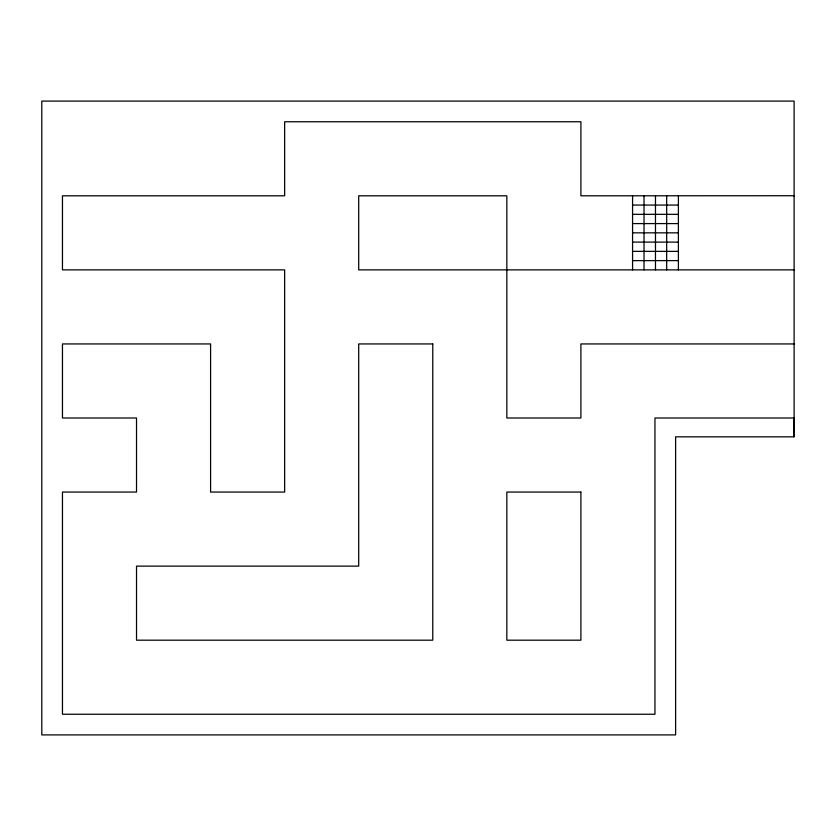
<?xml version="1.0" encoding="UTF-8"?>
<svg xmlns="http://www.w3.org/2000/svg" width="836" height="836" viewBox="0 0 836 836"><rect width="100%" height="100%" fill="white"/><g stroke="black" fill="none" stroke-linecap="round" stroke-linejoin="round"><path stroke-width="1.25" d="M794.106 195.655L794.127 436.831L675.613 436.831L675.613 734.907L41.8 734.907L41.8 101.093L794.106 101.093L794.106 195.812M794.2 195.728L580.895 195.812L580.895 121.753L284.648 121.753L284.648 195.812L62.46 195.812L62.46 269.871L284.648 269.871L284.648 492.059L210.588 492.059L210.588 343.941L62.46 343.941L62.46 418L136.519 418L136.519 492.059L62.46 492.059L62.46 714.247L654.954 714.247L654.954 418L794.127 418M632.57 205.071L678.393 205.071M632.57 214.329L678.393 214.329M632.57 223.588L678.393 223.588M632.57 232.847L678.393 232.847M632.57 242.106L678.393 242.106M632.57 251.364L678.393 251.364M632.57 260.623L678.393 260.623M794.2 269.871L358.707 269.871L358.707 195.812L506.835 195.812L506.835 418L580.895 418L580.895 343.941L794.127 343.941M793.886 418L793.886 436.831M678.393 195.812L678.393 269.871M666.679 195.812L666.679 269.871M655.476 195.812L655.476 269.871M644.023 195.812L644.023 269.871M632.57 195.728L632.57 269.871M432.766 343.941L358.707 343.941L358.707 566.129L136.519 566.129L136.519 640.188L432.766 640.188L432.766 343.941M580.895 492.059L506.835 492.059L506.835 640.188L580.895 640.188L580.895 492.059"/></g></svg>
